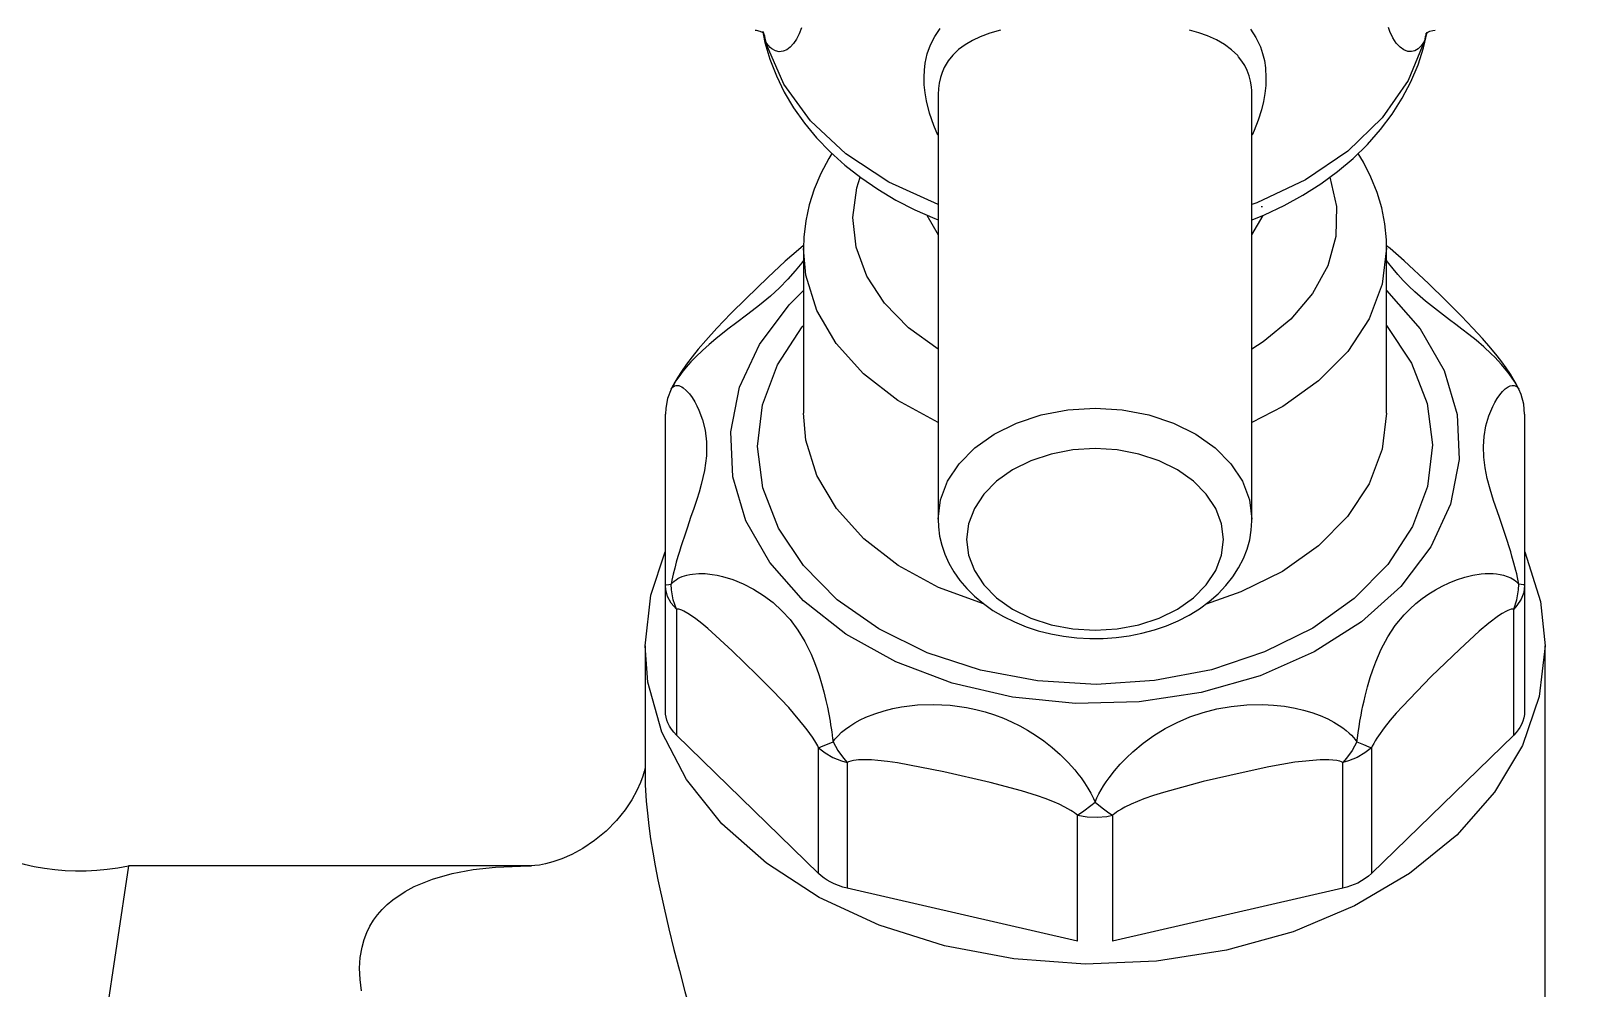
# Model space of a CAD drawing. Extents: x -36 to 357, y 137 to 237.
# Drawn here: x 55.30216 to 55.35084, y 147.94413 to 147.9743 of the extents above; entities that cross this region are included whole.
import ezdxf

# ---------------------------------------------------------------- set-up
doc = ezdxf.new("R2010")
doc.units = 0
doc.header["$LTSCALE"] = 0.01
doc.layers.add('01', color=1, linetype='CONTINUOUS')
doc.layers.add('A-HACHURAPARED', color=254, linetype='CONTINUOUS')

# ---------------------------------------------------------------- blocks, each defined once
blk = doc.blocks.new('A$C093F1C31')
at = {"layer": '01', "ltscale": 10}
for p, q in [((0.086357, 0.122165), (0.086374, 0.122126)), ((0.086357, 0.122144), (0.086376, 0.122047)), ((0.095577, 0.11886), (0.095577, 0.118823)), ((0.095577, 0.118823), (0.095577, 0.096544)), ((0.112077, 0.096544), (0.112077, 0.118823)), ((0.088497, 0.110768), (0.088497, 0.102112)), ((0.119157, 0.102112), (0.119157, 0.110768)), ((0.081246, 0.09307), (0.081246, 0.102068)), ((0.126408, 0.102068), (0.126408, 0.09307)), ((0.081246, 0.086456), (0.081246, 0.09307)), ((0.126408, 0.09307), (0.126408, 0.086456)), ((0.081819, 0.091823), (0.081819, 0.085209)), ((0.125835, 0.085209), (0.125835, 0.091823)), ((0.080172, 0.089894), (0.080172, 0.083218)), ((0.127482, 0.070649), (0.127482, 0.089894)), ((0.089298, 0.07793), (0.081819, 0.085209)), ((0.125835, 0.085209), (0.118356, 0.07793)), ((0.089298, 0.07793), (0.089298, 0.084544)), ((0.118356, 0.084544), (0.118356, 0.07793)), ((0.090798, 0.083773), (0.090798, 0.077159)), ((0.116856, 0.077159), (0.116856, 0.083773)), ((0.1029, 0.074379), (0.1029, 0.080993)), ((0.104754, 0.080993), (0.104754, 0.074379)), ((0.053027, 0.078341), (0.047889, 0.044226)), ((0.07415, 0.078341), (0.053027, 0.078341)), ((0.074057, 0.078341), (0.074148, 0.078341)), ((0.074148, 0.078341), (0.074189, 0.078341)), ((0.1029, 0.074379), (0.090798, 0.077159)), ((0.116856, 0.077159), (0.104754, 0.074379))]:
    blk.add_line(p, q, dxfattribs=at)
for points in [[(0.08839, 0.12236, 0), (0.088273, 0.122047, 0), (0.088136, 0.121773, 0), (0.087982, 0.121544, 0), (0.087807, 0.121353, 0), (0.087621, 0.121216, 0), (0.087427, 0.121133, 0), (0.087231, 0.12111, 0), (0.087034, 0.121148, 0), (0.086844, 0.121254, 0), (0.086753, 0.121334, 0), (0.086666, 0.121432, 0), (0.086583, 0.121549, 0), (0.086506, 0.121684, 0)], [(0.121148, 0.121684, 0), (0.121064, 0.121538, 0), (0.120974, 0.121414, 0), (0.120814, 0.121258, 0), (0.120642, 0.121157, 0), (0.120458, 0.121112, 0), (0.120269, 0.121123, 0), (0.120062, 0.1212, 0), (0.119859, 0.121343, 0), (0.119663, 0.121555, 0), (0.119483, 0.121835, 0), (0.119327, 0.122178, 0), (0.119259, 0.122375, 0)], [(0.095571, 0.116724, 0), (0.095351, 0.117241, 0), (0.095129, 0.117886, 0), (0.094969, 0.118522, 0), (0.094895, 0.118951, 0), (0.094853, 0.119372, 0), (0.09484, 0.11978, 0), (0.094857, 0.120147, 0), (0.094899, 0.120502, 0), (0.09501, 0.120998, 0), (0.095175, 0.121465, 0), (0.095402, 0.12191, 0), (0.095684, 0.122322, 0)], [(0.111996, 0.122289, 0), (0.112288, 0.121848, 0), (0.112518, 0.121368, 0), (0.112639, 0.121016, 0), (0.112729, 0.120647, 0), (0.112786, 0.120261, 0), (0.112814, 0.119736, 0), (0.112799, 0.119332, 0), (0.112754, 0.118917, 0), (0.112678, 0.118486, 0), (0.112572, 0.118048, 0), (0.112402, 0.117506, 0), (0.112189, 0.116961, 0), (0.112082, 0.116723, 0)], [(0.112077, 0.118823, 0), (0.112071, 0.119047, 0), (0.112052, 0.119264, 0), (0.112003, 0.119563, 0), (0.11193, 0.119848, 0), (0.111832, 0.120115, 0), (0.111705, 0.120377, 0), (0.111553, 0.12062, 0), (0.111378, 0.120847, 0), (0.111326, 0.120906, 0), (0.111008, 0.121212, 0), (0.11064, 0.121482, 0), (0.110214, 0.121726, 0), (0.109741, 0.121939, 0), (0.109286, 0.122103, 0), (0.108798, 0.122246, 0)], [(0.098854, 0.122246, 0), (0.098303, 0.122081, 0), (0.097795, 0.12189, 0), (0.097379, 0.121695, 0), (0.097001, 0.121474, 0), (0.096654, 0.121218, 0), (0.096352, 0.120932, 0), (0.096102, 0.120622, 0), (0.095897, 0.120279, 0), (0.095785, 0.120024, 0), (0.095696, 0.119752, 0), (0.095631, 0.119465, 0), (0.095592, 0.11917, 0), (0.095577, 0.11886, 0)], [(0.085957, 0.122236, 0), (0.086009, 0.122235, 0), (0.086214, 0.122194, 0), (0.086334, 0.12214, 0), (0.086403, 0.122093, 0), (0.086436, 0.122062, 0), (0.08644, 0.122058, 0)], [(0.086382, 0.122138, 0), (0.086364, 0.122172, 0)], [(0.086376, 0.122047, 0), (0.086477, 0.1216, 0), (0.086738, 0.120712, 0), (0.087078, 0.119841, 0), (0.087494, 0.118989, 0), (0.087986, 0.11816, 0), (0.088552, 0.117358, 0), (0.08919, 0.116587, 0), (0.089897, 0.11585, 0), (0.090672, 0.11515, 0), (0.091509, 0.114493, 0), (0.092405, 0.113881, 0), (0.093356, 0.113317, 0), (0.094355, 0.112804, 0), (0.095399, 0.112345, 0), (0.095575, 0.112274, 0)], [(0.086506, 0.121684, 0), (0.086464, 0.12192, 0), (0.086382, 0.122138, 0)], [(0.08639, 0.122143, 0), (0.086506, 0.121684, 0)], [(0.112081, 0.112275, 0), (0.112735, 0.112547, 0), (0.113766, 0.113035, 0), (0.114753, 0.113577, 0), (0.115689, 0.114171, 0), (0.116569, 0.114815, 0), (0.11739, 0.115506, 0), (0.118145, 0.116241, 0), (0.118831, 0.117016, 0), (0.119443, 0.117825, 0), (0.119979, 0.118665, 0), (0.120435, 0.11953, 0), (0.12081, 0.120416, 0), (0.121102, 0.121316, 0), (0.121294, 0.122131, 0)], [(0.121265, 0.122122, 0), (0.121184, 0.121899, 0), (0.121148, 0.121684, 0)], [(0.121258, 0.122117, 0), (0.121148, 0.121684, 0)], [(0.1212, 0.122039, 0), (0.12121, 0.12205, 0), (0.121248, 0.122085, 0), (0.121321, 0.122134, 0), (0.121434, 0.122187, 0), (0.121581, 0.122226, 0), (0.121705, 0.122236, 0)], [(0.095577, 0.113076, 0), (0.092991, 0.114256, 0), (0.090734, 0.115737, 0), (0.088875, 0.117472, 0), (0.087471, 0.119408, 0), (0.086563, 0.121488, 0), (0.086506, 0.121684, 0)], [(0.121148, 0.121684, 0), (0.120287, 0.119594, 0), (0.118927, 0.117642, 0), (0.117108, 0.115886, 0), (0.114885, 0.11438, 0), (0.112326, 0.11317, 0), (0.112077, 0.113076, 0)], [(0.089994, 0.11576, 0), (0.089837, 0.115505, 0), (0.08941, 0.114708, 0), (0.089063, 0.113891, 0), (0.088799, 0.11306, 0), (0.088617, 0.112218, 0), (0.088518, 0.111372, 0), (0.088497, 0.110776, 0)], [(0.119157, 0.110782, 0), (0.119145, 0.111225, 0), (0.119061, 0.112066, 0), (0.118896, 0.112898, 0), (0.118653, 0.113717, 0), (0.118332, 0.11452, 0), (0.117934, 0.115304, 0), (0.117658, 0.115763, 0)], [(0.095577, 0.105488, 0), (0.09402, 0.106606, 0), (0.092761, 0.107897, 0), (0.091838, 0.109323, 0), (0.09128, 0.110841, 0), (0.091103, 0.112404, 0), (0.091312, 0.113966, 0), (0.091479, 0.114512, 0)], [(0.116172, 0.11452, 0), (0.11652, 0.112971, 0), (0.116482, 0.111403, 0), (0.11606, 0.109863, 0), (0.115267, 0.108399, 0), (0.114125, 0.107054, 0), (0.112671, 0.10587, 0), (0.112077, 0.105488, 0)], [(0.094989, 0.11252, 0), (0.095577, 0.111488, 0)], [(0.112077, 0.111488, 0), (0.112661, 0.112512, 0)], [(0.088503, 0.110919, 0), (0.088243, 0.110705, 0), (0.087543, 0.110097, 0), (0.08662, 0.109238, 0), (0.085486, 0.108139, 0), (0.084691, 0.107347, 0), (0.083955, 0.106579, 0), (0.083369, 0.105935, 0), (0.082974, 0.105478, 0), (0.082648, 0.105077, 0), (0.082354, 0.104688, 0), (0.082087, 0.104305, 0), (0.081896, 0.104008, 0), (0.081738, 0.103743, 0), (0.081588, 0.103465, 0), (0.081547, 0.103383, 0)], [(0.095577, 0.101631, 0), (0.093459, 0.102783, 0), (0.091655, 0.104177, 0), (0.090222, 0.105772, 0), (0.089202, 0.107519, 0), (0.088626, 0.109364, 0), (0.088497, 0.110775, 0)], [(0.119157, 0.11078, 0), (0.118927, 0.108898, 0), (0.118239, 0.107072, 0), (0.117112, 0.105359, 0), (0.115582, 0.10381, 0), (0.113695, 0.102472, 0), (0.112077, 0.101631, 0)], [(0.126107, 0.103382, 0), (0.126096, 0.103405, 0), (0.125958, 0.103667, 0), (0.125814, 0.103916, 0), (0.125661, 0.104161, 0), (0.125438, 0.104492, 0), (0.125209, 0.104808, 0), (0.124961, 0.10513, 0), (0.124628, 0.105537, 0), (0.124187, 0.106045, 0), (0.123691, 0.106586, 0), (0.123084, 0.107221, 0), (0.122264, 0.108044, 0), (0.121355, 0.10893, 0), (0.120083, 0.11012, 0), (0.119335, 0.110769, 0), (0.119156, 0.110916, 0)], [(0.0885, 0.110135, 0), (0.088411, 0.110016, 0), (0.08807, 0.109589, 0), (0.087685, 0.109153, 0), (0.087249, 0.108711, 0), (0.086767, 0.108272, 0), (0.086196, 0.1078, 0), (0.085584, 0.107325, 0), (0.084932, 0.106833, 0), (0.084597, 0.106578, 0), (0.08426, 0.106317, 0), (0.0839, 0.106028, 0), (0.083542, 0.105727, 0), (0.083187, 0.105411, 0), (0.082841, 0.105079, 0), (0.082585, 0.104814, 0), (0.08234, 0.104539, 0), (0.082106, 0.104252, 0), (0.081996, 0.104105, 0), (0.081891, 0.103956, 0), (0.081796, 0.103812, 0), (0.081707, 0.103668, 0), (0.081623, 0.103521, 0), (0.081546, 0.103374, 0)], [(0.126108, 0.103374, 0), (0.126021, 0.10354, 0), (0.12588, 0.103778, 0), (0.125721, 0.104016, 0), (0.125546, 0.104254, 0), (0.125356, 0.104489, 0), (0.12519, 0.104681, 0), (0.125017, 0.104869, 0), (0.124837, 0.105055, 0), (0.124652, 0.105237, 0), (0.12426, 0.105598, 0), (0.123854, 0.105946, 0), (0.123485, 0.106245, 0), (0.123113, 0.106535, 0), (0.122786, 0.106784, 0), (0.122462, 0.107029, 0), (0.121825, 0.107512, 0), (0.121207, 0.108002, 0), (0.120631, 0.1085, 0), (0.120317, 0.108796, 0), (0.120023, 0.109095, 0), (0.119748, 0.109397, 0), (0.119492, 0.109699, 0), (0.119273, 0.109977, 0), (0.119155, 0.110132, 0)], [(0.119157, 0.108559, 0), (0.120925, 0.106553, 0), (0.122173, 0.10436, 0), (0.122864, 0.102048, 0), (0.122977, 0.099685, 0), (0.122508, 0.097345, 0), (0.121471, 0.095098, 0), (0.119898, 0.093012, 0), (0.117836, 0.091151, 0), (0.11535, 0.089571, 0), (0.112512, 0.088321, 0), (0.109411, 0.087439, 0), (0.106141, 0.08695, 0), (0.1028, 0.08687, 0), (0.09949, 0.087202, 0), (0.096312, 0.087935, 0), (0.093362, 0.089048, 0), (0.090731, 0.090505, 0), (0.088497, 0.092264, 0), (0.086729, 0.09427, 0), (0.08548, 0.096463, 0), (0.084789, 0.098775, 0), (0.084677, 0.101138, 0), (0.085146, 0.103478, 0), (0.086183, 0.105725, 0), (0.087756, 0.107811, 0), (0.088497, 0.108559, 0)], [(0.119157, 0.106716, 0), (0.120472, 0.104738, 0), (0.121282, 0.102628, 0), (0.121561, 0.100451, 0), (0.121301, 0.098273, 0), (0.120511, 0.09616, 0), (0.119213, 0.094176, 0), (0.117448, 0.092382, 0), (0.115269, 0.090831, 0), (0.112743, 0.089571, 0), (0.109945, 0.088641, 0), (0.106962, 0.088069, 0), (0.103883, 0.087871, 0), (0.100803, 0.088055, 0), (0.097815, 0.088614, 0), (0.095009, 0.089532, 0), (0.092471, 0.09078, 0), (0.090278, 0.09232, 0), (0.088497, 0.094107, 0), (0.087182, 0.096085, 0), (0.086372, 0.098195, 0), (0.086093, 0.100372, 0), (0.086352, 0.10255, 0), (0.087143, 0.104663, 0), (0.08844, 0.106647, 0), (0.088497, 0.106716, 0)], [(0.081546, 0.103374, 0), (0.08136, 0.102886, 0), (0.081261, 0.102373, 0), (0.081246, 0.102068, 0)], [(0.081546, 0.103374, 0), (0.081585, 0.103435, 0), (0.081648, 0.103504, 0), (0.081718, 0.10355, 0), (0.081796, 0.103575, 0), (0.081879, 0.103578, 0), (0.081951, 0.103566, 0), (0.082026, 0.10354, 0), (0.082103, 0.103502, 0), (0.082181, 0.103451, 0), (0.082344, 0.103313, 0), (0.082508, 0.103133, 0), (0.08265, 0.10294, 0), (0.082788, 0.102721, 0), (0.082902, 0.102508, 0), (0.083009, 0.102279, 0), (0.083193, 0.101776, 0), (0.083329, 0.101217, 0), (0.083402, 0.100618, 0), (0.083412, 0.100255, 0), (0.083397, 0.099883, 0), (0.083358, 0.0995, 0), (0.083295, 0.099109, 0), (0.083218, 0.09874, 0), (0.083123, 0.098363, 0), (0.083012, 0.097975, 0), (0.082888, 0.097577, 0), (0.082735, 0.097112, 0), (0.082571, 0.09663, 0), (0.082398, 0.096125, 0), (0.08231, 0.095865, 0), (0.082222, 0.095601, 0), (0.082141, 0.095355, 0), (0.082061, 0.095104, 0), (0.081982, 0.09485, 0), (0.081906, 0.094592, 0), (0.081818, 0.094282, 0), (0.081735, 0.09397, 0), (0.081657, 0.093653, 0), (0.08162, 0.093494, 0), (0.081586, 0.093337, 0), (0.081546, 0.093136, 0)], [(0.126108, 0.093136, 0), (0.126073, 0.093312, 0), (0.126034, 0.09349, 0), (0.125993, 0.093671, 0), (0.125949, 0.093853, 0), (0.125901, 0.094042, 0), (0.12585, 0.09423, 0), (0.125743, 0.09461, 0), (0.125678, 0.094827, 0), (0.125612, 0.095044, 0), (0.125474, 0.095474, 0), (0.125331, 0.095904, 0), (0.125187, 0.096326, 0), (0.125081, 0.096636, 0), (0.124977, 0.096939, 0), (0.124779, 0.097534, 0), (0.124599, 0.098118, 0), (0.124449, 0.098686, 0), (0.124333, 0.099254, 0), (0.124262, 0.09981, 0), (0.124242, 0.10036, 0), (0.124277, 0.100895, 0), (0.124374, 0.101453, 0), (0.124527, 0.101978, 0), (0.12473, 0.102464, 0), (0.124846, 0.102685, 0), (0.124969, 0.102888, 0), (0.125107, 0.103083, 0), (0.125249, 0.103251, 0), (0.125395, 0.103391, 0), (0.125541, 0.103496, 0), (0.12565, 0.103549, 0), (0.125756, 0.103576, 0), (0.125859, 0.103575, 0), (0.125907, 0.103562, 0), (0.125954, 0.10354, 0), (0.125996, 0.103512, 0), (0.126036, 0.103475, 0), (0.126073, 0.103429, 0), (0.126108, 0.103374, 0)], [(0.126408, 0.102068, 0), (0.126362, 0.102588, 0), (0.126227, 0.103092, 0), (0.126108, 0.103374, 0)], [(0.095577, 0.096544, 0), (0.095702, 0.097557, 0), (0.096074, 0.098539, 0), (0.096682, 0.099461, 0), (0.097507, 0.100294, 0), (0.098524, 0.101013, 0), (0.099702, 0.101596, 0), (0.101005, 0.102026, 0), (0.102394, 0.102289, 0), (0.103827, 0.102378, 0), (0.105259, 0.102289, 0), (0.106649, 0.102026, 0), (0.107952, 0.101596, 0), (0.10913, 0.101013, 0), (0.110147, 0.100294, 0), (0.110972, 0.099461, 0), (0.111579, 0.098539, 0), (0.111952, 0.097557, 0), (0.112077, 0.096545, 0)], [(0.097964, 0.092096, 0), (0.095594, 0.092968, 0), (0.093473, 0.094117, 0), (0.091667, 0.09551, 0), (0.090231, 0.097103, 0), (0.089208, 0.098849, 0), (0.088629, 0.100694, 0), (0.088497, 0.102112, 0)], [(0.119157, 0.102112, 0), (0.118924, 0.100229, 0), (0.118232, 0.098404, 0), (0.117103, 0.096692, 0), (0.11557, 0.095144, 0), (0.113681, 0.093808, 0), (0.111492, 0.092724, 0), (0.109675, 0.092091, 0)], [(0.095577, 0.096544, 0), (0.095593, 0.096147, 0), (0.095658, 0.09566, 0), (0.095771, 0.095178, 0), (0.095933, 0.094702, 0), (0.096145, 0.094235, 0), (0.096407, 0.093778, 0), (0.09672, 0.093334, 0), (0.097083, 0.092906, 0), (0.097497, 0.092497, 0), (0.097958, 0.092113, 0), (0.098464, 0.091758, 0), (0.099011, 0.091434, 0), (0.099594, 0.091147, 0), (0.100207, 0.090897, 0), (0.100845, 0.090688, 0), (0.101504, 0.090521, 0), (0.102178, 0.090396, 0), (0.102863, 0.090313, 0), (0.103554, 0.090275, 0), (0.104247, 0.090279, 0), (0.104936, 0.090327, 0), (0.105619, 0.090418, 0), (0.106291, 0.090553, 0), (0.106947, 0.09073, 0), (0.107584, 0.090949, 0), (0.108195, 0.091209, 0), (0.108777, 0.091509, 0), (0.109325, 0.091847, 0), (0.109833, 0.092221, 0), (0.110296, 0.092627, 0), (0.11071, 0.093061, 0), (0.111071, 0.093519, 0), (0.111377, 0.093994, 0), (0.111627, 0.094481, 0), (0.11182, 0.094975, 0), (0.111958, 0.095472, 0), (0.112043, 0.09597, 0), (0.112076, 0.096465, 0), (0.112077, 0.096546, 0)], [(0.080172, 0.089894, 0), (0.080471, 0.092548, 0), (0.081225, 0.094829, 0)], [(0.126429, 0.094829, 0), (0.12725, 0.092231, 0), (0.127482, 0.089894, 0)], [(0.081546, 0.093136, 0), (0.081624, 0.093218, 0), (0.08171, 0.093293, 0), (0.081803, 0.093362, 0), (0.081903, 0.093424, 0), (0.082011, 0.09348, 0), (0.082125, 0.09353, 0), (0.08237, 0.093609, 0), (0.08252, 0.093643, 0), (0.082674, 0.093668, 0), (0.082998, 0.093693, 0), (0.083342, 0.093687, 0), (0.083696, 0.093649, 0), (0.083966, 0.093603, 0), (0.084238, 0.093541, 0), (0.084786, 0.093374, 0), (0.085337, 0.093149, 0), (0.085876, 0.092874, 0), (0.086405, 0.092543, 0), (0.086904, 0.092166, 0), (0.087372, 0.09174, 0), (0.087798, 0.091273, 0), (0.088212, 0.09072, 0), (0.088576, 0.090118, 0), (0.0889, 0.089458, 0), (0.089048, 0.089106, 0), (0.089185, 0.088743, 0), (0.089322, 0.088339, 0), (0.089449, 0.08792, 0), (0.089569, 0.087482, 0), (0.08968, 0.087029, 0), (0.089758, 0.086673, 0), (0.089831, 0.08631, 0), (0.089899, 0.085938, 0), (0.089931, 0.08575, 0), (0.089961, 0.085563, 0), (0.089987, 0.085384, 0), (0.090012, 0.085206, 0), (0.090035, 0.085029, 0), (0.090057, 0.084853, 0)], [(0.117597, 0.084853, 0), (0.117621, 0.085051, 0), (0.11766, 0.085342, 0), (0.117705, 0.085638, 0), (0.117755, 0.085941, 0), (0.11781, 0.086245, 0), (0.117859, 0.086497, 0), (0.117911, 0.086747, 0), (0.117967, 0.086997, 0), (0.118025, 0.087244, 0), (0.118154, 0.08774, 0), (0.118295, 0.088224, 0), (0.118433, 0.088641, 0), (0.118582, 0.089046, 0), (0.118724, 0.089391, 0), (0.118876, 0.089724, 0), (0.119215, 0.090361, 0), (0.119613, 0.090963, 0), (0.120072, 0.091521, 0), (0.120369, 0.091826, 0), (0.120686, 0.092113, 0), (0.121025, 0.092383, 0), (0.121382, 0.092633, 0), (0.121727, 0.092845, 0), (0.122084, 0.093038, 0), (0.122452, 0.09321, 0), (0.122828, 0.093359, 0), (0.123259, 0.093499, 0), (0.123692, 0.093604, 0), (0.124128, 0.093671, 0), (0.124344, 0.093688, 0), (0.124556, 0.093695, 0), (0.124748, 0.093689, 0), (0.124935, 0.093673, 0), (0.125118, 0.093646, 0), (0.125295, 0.093606, 0), (0.125496, 0.093543, 0), (0.125685, 0.09346, 0), (0.12586, 0.093355, 0), (0.125942, 0.093295, 0), (0.126018, 0.093229, 0), (0.126108, 0.093136, 0)], [(0.081246, 0.09307, 0), (0.081291, 0.093096, 0), (0.081427, 0.093122, 0), (0.081546, 0.093136, 0)], [(0.081819, 0.091823, 0), (0.081549, 0.09214, 0), (0.081362, 0.092485, 0), (0.081262, 0.092848, 0), (0.081246, 0.09307, 0)], [(0.081819, 0.091823, 0), (0.08165, 0.092315, 0), (0.081561, 0.09283, 0), (0.081546, 0.093136, 0)], [(0.125835, 0.091823, 0), (0.126003, 0.092315, 0), (0.126093, 0.09283, 0), (0.126108, 0.093136, 0)], [(0.126408, 0.09307, 0), (0.126362, 0.092702, 0), (0.126227, 0.092344, 0), (0.126006, 0.092009, 0), (0.125835, 0.091823, 0)], [(0.126408, 0.09307, 0), (0.126362, 0.093096, 0), (0.126227, 0.093122, 0), (0.126108, 0.093136, 0)], [(0.089298, 0.084544, 0), (0.089251, 0.084636, 0), (0.089202, 0.084727, 0), (0.08915, 0.084817, 0), (0.089097, 0.084906, 0), (0.088969, 0.085104, 0), (0.088837, 0.085295, 0), (0.088701, 0.085482, 0), (0.088562, 0.085663, 0), (0.087737, 0.086646, 0), (0.086896, 0.087536, 0), (0.086054, 0.088377, 0), (0.084759, 0.089635, 0), (0.083468, 0.090803, 0), (0.083151, 0.091066, 0), (0.082836, 0.091311, 0), (0.082624, 0.091463, 0), (0.082416, 0.091599, 0), (0.082212, 0.091712, 0), (0.082109, 0.09176, 0), (0.082008, 0.091797, 0), (0.081942, 0.091814, 0), (0.081878, 0.091824, 0), (0.081819, 0.091823, 0)], [(0.125835, 0.091823, 0), (0.125791, 0.091825, 0), (0.125707, 0.091814, 0), (0.125618, 0.091788, 0), (0.125525, 0.091752, 0), (0.12543, 0.091707, 0), (0.125238, 0.091598, 0), (0.125041, 0.09147, 0), (0.124535, 0.091092, 0), (0.124023, 0.090662, 0), (0.122997, 0.089727, 0), (0.12149, 0.088276, 0), (0.119987, 0.086713, 0), (0.119666, 0.086357, 0), (0.119347, 0.085984, 0), (0.119033, 0.08559, 0), (0.118729, 0.08517, 0), (0.118642, 0.08504, 0), (0.118557, 0.084906, 0), (0.118475, 0.084769, 0), (0.118398, 0.084628, 0), (0.118356, 0.084544, 0)], [(0.127482, 0.089894, 0), (0.127182, 0.087241, 0), (0.126291, 0.084655, 0), (0.124831, 0.082201, 0), (0.12284, 0.079942, 0), (0.120366, 0.077936, 0), (0.117474, 0.076232, 0), (0.114236, 0.074874, 0), (0.110735, 0.073897, 0), (0.107059, 0.073324, 0), (0.103301, 0.073172, 0), (0.099556, 0.073442, 0), (0.095919, 0.07413, 0), (0.092483, 0.075216, 0), (0.089333, 0.076675, 0), (0.086551, 0.078468, 0), (0.084207, 0.08055, 0), (0.082359, 0.082869, 0), (0.081055, 0.085366, 0), (0.080328, 0.087978, 0), (0.080172, 0.089894, 0)], [(0.090057, 0.084853, 0), (0.090158, 0.084986, 0), (0.090324, 0.085173, 0), (0.090509, 0.08535, 0), (0.090717, 0.085521, 0), (0.09094, 0.085682, 0), (0.091205, 0.085848, 0), (0.091485, 0.086001, 0), (0.091777, 0.08614, 0), (0.09225, 0.086329, 0), (0.092742, 0.086485, 0), (0.093196, 0.086599, 0), (0.09366, 0.086689, 0), (0.094496, 0.086788, 0), (0.09534, 0.086815, 0), (0.096206, 0.086769, 0), (0.097063, 0.08665, 0), (0.097561, 0.086547, 0), (0.09805, 0.086419, 0), (0.098536, 0.086266, 0), (0.099011, 0.086088, 0), (0.099444, 0.0859, 0), (0.099868, 0.085692, 0), (0.100285, 0.085461, 0), (0.100691, 0.085209, 0), (0.101142, 0.084895, 0), (0.101577, 0.084554, 0), (0.102003, 0.084177, 0), (0.102409, 0.083773, 0), (0.102589, 0.083577, 0), (0.102763, 0.083376, 0), (0.102932, 0.083167, 0), (0.103094, 0.082954, 0), (0.103277, 0.082692, 0), (0.103447, 0.082425, 0), (0.103606, 0.082148, 0), (0.103747, 0.08187, 0), (0.103827, 0.081689, 0)], [(0.103827, 0.081689, 0), (0.103922, 0.081901, 0), (0.104029, 0.082113, 0), (0.104146, 0.082324, 0), (0.104279, 0.082542, 0), (0.10442, 0.082757, 0), (0.104571, 0.082968, 0), (0.104851, 0.083328, 0), (0.105151, 0.083673, 0), (0.105476, 0.08401, 0), (0.105817, 0.08433, 0), (0.106356, 0.084777, 0), (0.10692, 0.085181, 0), (0.107523, 0.085549, 0), (0.108148, 0.085872, 0), (0.108818, 0.086157, 0), (0.10951, 0.086392, 0), (0.110238, 0.08658, 0), (0.110981, 0.086714, 0), (0.11181, 0.086797, 0), (0.112644, 0.086813, 0), (0.113215, 0.086784, 0), (0.113784, 0.086721, 0), (0.114344, 0.086623, 0), (0.11479, 0.086519, 0), (0.115226, 0.08639, 0), (0.115656, 0.086233, 0), (0.11607, 0.086051, 0), (0.116375, 0.085891, 0), (0.116664, 0.085715, 0), (0.116851, 0.085586, 0), (0.117028, 0.085449, 0), (0.117193, 0.085306, 0), (0.117305, 0.085198, 0), (0.117409, 0.085087, 0), (0.117507, 0.084972, 0), (0.117597, 0.084853, 0)], [(0.081819, 0.085209, 0), (0.081681, 0.085356, 0), (0.08156, 0.08551, 0), (0.081456, 0.085676, 0), (0.081372, 0.085848, 0), (0.081317, 0.085995, 0), (0.081278, 0.086145, 0), (0.081254, 0.0863, 0), (0.081246, 0.086456, 0)], [(0.126408, 0.086456, 0), (0.126398, 0.08628, 0), (0.126367, 0.086105, 0), (0.126313, 0.085928, 0), (0.126239, 0.085754, 0), (0.12616, 0.085612, 0), (0.126067, 0.085474, 0), (0.125958, 0.085339, 0), (0.125835, 0.085209, 0)], [(0.089298, 0.084544, 0), (0.08954, 0.084636, 0), (0.089849, 0.084764, 0), (0.090057, 0.084853, 0)], [(0.089298, 0.084544, 0), (0.089641, 0.084265, 0), (0.090048, 0.084032, 0), (0.090505, 0.083853, 0), (0.090798, 0.083773, 0)], [(0.090057, 0.084853, 0), (0.090311, 0.0844, 0), (0.090608, 0.083989, 0), (0.090798, 0.083773, 0)], [(0.117597, 0.084853, 0), (0.117343, 0.0844, 0), (0.117046, 0.083989, 0), (0.116856, 0.083773, 0)], [(0.118356, 0.084544, 0), (0.118013, 0.084265, 0), (0.117606, 0.084032, 0), (0.117149, 0.083853, 0), (0.116856, 0.083773, 0)], [(0.117597, 0.084853, 0), (0.11794, 0.084707, 0), (0.118222, 0.084594, 0), (0.118356, 0.084544, 0)], [(0.1029, 0.080993, 0), (0.102829, 0.081053, 0), (0.10274, 0.081121, 0), (0.102648, 0.081186, 0), (0.102552, 0.081247, 0), (0.1024, 0.081337, 0), (0.102245, 0.08142, 0), (0.101934, 0.081571, 0), (0.101615, 0.081708, 0), (0.101209, 0.081865, 0), (0.100798, 0.082009, 0), (0.099968, 0.082269, 0), (0.098307, 0.082714, 0), (0.095874, 0.083281, 0), (0.093437, 0.083749, 0), (0.092923, 0.083821, 0), (0.092413, 0.083875, 0), (0.09207, 0.083899, 0), (0.091732, 0.083908, 0), (0.091402, 0.083897, 0), (0.091263, 0.083884, 0), (0.091126, 0.083865, 0), (0.090993, 0.083837, 0), (0.090866, 0.0838, 0), (0.090798, 0.083773, 0)], [(0.116856, 0.083773, 0), (0.11678, 0.083803, 0), (0.116701, 0.083827, 0), (0.116616, 0.083848, 0), (0.11653, 0.083864, 0), (0.116323, 0.083891, 0), (0.11611, 0.083904, 0), (0.115889, 0.083908, 0), (0.115665, 0.083902, 0), (0.11433, 0.083775, 0), (0.11297, 0.083535, 0), (0.111606, 0.083243, 0), (0.109511, 0.08276, 0), (0.107422, 0.08219, 0), (0.106909, 0.082027, 0), (0.106399, 0.081848, 0), (0.106057, 0.081716, 0), (0.10572, 0.081571, 0), (0.10539, 0.081411, 0), (0.105223, 0.081319, 0), (0.10506, 0.081221, 0), (0.104953, 0.08115, 0), (0.10485, 0.081074, 0), (0.104754, 0.080993, 0)], [(0.080174, 0.083476, 0), (0.080165, 0.083435, 0), (0.080129, 0.083287, 0), (0.080059, 0.08305, 0), (0.079934, 0.082709, 0), (0.079747, 0.082295, 0), (0.079482, 0.081812, 0), (0.079125, 0.081277, 0), (0.078669, 0.080714, 0), (0.078124, 0.080161, 0), (0.077519, 0.07966, 0), (0.076905, 0.079246, 0), (0.076321, 0.078927, 0), (0.075792, 0.078697, 0), (0.075331, 0.078538, 0), (0.074941, 0.078437, 0), (0.074627, 0.078378, 0), (0.074389, 0.07835, 0), (0.074226, 0.078341, 0), (0.074181, 0.07834, 0)], [(0.080172, 0.083219, 0), (0.080173, 0.083006, 0), (0.080184, 0.082584, 0), (0.080235, 0.08174, 0), (0.080295, 0.081096, 0), (0.080373, 0.080436, 0), (0.080469, 0.079754, 0), (0.08058, 0.079061, 0), (0.080709, 0.078335, 0), (0.080851, 0.077602, 0), (0.081171, 0.076108, 0), (0.081426, 0.075023, 0), (0.081695, 0.073934, 0), (0.08198, 0.072836, 0), (0.082273, 0.071739, 0), (0.082894, 0.069506, 0), (0.083527, 0.067283, 0), (0.083989, 0.065662, 0), (0.084443, 0.064055, 0), (0.085305, 0.060869, 0), (0.085334, 0.060757, 0)], [(0.1029, 0.080993, 0), (0.103246, 0.08122, 0), (0.10361, 0.081502, 0), (0.103827, 0.081689, 0)], [(0.103827, 0.081689, 0), (0.104196, 0.081379, 0), (0.104554, 0.081119, 0), (0.104754, 0.080993, 0)], [(0.1029, 0.080993, 0), (0.103409, 0.08091, 0), (0.103932, 0.08089, 0), (0.104451, 0.080935, 0), (0.104754, 0.080993, 0)], [(0.065276, 0.071767, 0), (0.065197, 0.072368, 0), (0.065172, 0.072952, 0), (0.065204, 0.073522, 0), (0.065296, 0.074067, 0), (0.065404, 0.074459, 0), (0.065547, 0.074832, 0), (0.065709, 0.075163, 0), (0.065897, 0.075475, 0), (0.066113, 0.07577, 0), (0.066352, 0.076045, 0), (0.066622, 0.076309, 0), (0.066913, 0.076554, 0), (0.067558, 0.076988, 0), (0.068038, 0.077242, 0), (0.068994, 0.077631, 0), (0.070031, 0.077925, 0), (0.071144, 0.078136, 0), (0.07231, 0.07827, 0), (0.074057, 0.078341, 0)], [(0.090798, 0.077159, 0), (0.090564, 0.077221, 0), (0.090339, 0.077296, 0), (0.090116, 0.077386, 0), (0.089906, 0.07749, 0), (0.089739, 0.077587, 0), (0.089583, 0.077692, 0), (0.089434, 0.077807, 0), (0.089298, 0.07793, 0)], [(0.118356, 0.07793, 0), (0.118201, 0.077792, 0), (0.11803, 0.077663, 0), (0.11784, 0.077542, 0), (0.117635, 0.077432, 0), (0.117453, 0.07735, 0), (0.117264, 0.077277, 0), (0.117063, 0.077213, 0), (0.116856, 0.077159, 0)]]:
    blk.add_polyline3d(points, dxfattribs=at)
blk.add_polyline3d([(0.110577, 0.095483, 0), (0.110474, 0.096312, 0), (0.11017, 0.097116, 0), (0.109673, 0.09787, 0), (0.108998, 0.098551, 0), (0.108166, 0.09914, 0), (0.107202, 0.099617, 0), (0.106136, 0.099969, 0), (0.104999, 0.100184, 0), (0.103827, 0.100256, 0), (0.102655, 0.100184, 0), (0.101518, 0.099969, 0), (0.100452, 0.099617, 0), (0.099488, 0.09914, 0), (0.098656, 0.098551, 0), (0.097981, 0.09787, 0), (0.097484, 0.097116, 0), (0.097179, 0.096312, 0), (0.097077, 0.095483, 0), (0.097179, 0.094655, 0), (0.097484, 0.093851, 0), (0.097981, 0.093097, 0), (0.098656, 0.092415, 0), (0.099488, 0.091827, 0), (0.100452, 0.09135, 0), (0.101518, 0.090998, 0), (0.102655, 0.090783, 0), (0.103827, 0.09071, 0), (0.104999, 0.090783, 0), (0.106136, 0.090998, 0), (0.107202, 0.09135, 0), (0.108166, 0.091827, 0), (0.108998, 0.092415, 0), (0.109673, 0.093097, 0), (0.11017, 0.093851, 0), (0.110474, 0.094655, 0)], close=True, dxfattribs=at)
blk.add_arc((0.050458, 0.09042), 0.012349, 200.57148, 282.00688, dxfattribs=at)

msp = doc.modelspace()

# ---------------------------------------------------------------- hatches: boundary and pattern name
at = {"layer": 'A-HACHURAPARED'}
h = msp.add_hatch(dxfattribs=at)
h.set_pattern_fill('AR-SAND', color=252, scale=0.001, angle=180)
h.set_pattern_definition([(217.5, (70.97333, -23.103107), (0.001600031, -0.048941324), [0, -0.038608, 0, -0.04318, 0, -0.041275]), (187.5, (70.97333, -23.103107), (-0.044952328, -0.07168251), [0, -0.020828, 0, -0.034798, 0, -0.013335]), (147.5, (71.004572, -23.103107), (-0.079099237, -0.000143718), [0, -0.0127, 0, -0.04572, 0, -0.05969]), (137.5, (71.00457, -23.103107), (-0.076355645, -0.022292932), [0, -0.00635, 0, -0.029972, 0, -0.03429])])
h.paths.add_polyline_path([(56.264744, 147.985934, -0.414214), (56.269744, 147.990934), (55.276692, 147.990934), (55.276692, 147.990262), (55.278676, 147.989279), (55.280629, 147.987307), (55.28151, 147.984981), (55.281417, 147.984223), (55.281681, 147.984223), (55.280629, 147.981446), (55.278676, 147.979473), (55.275886, 147.978092), (55.272596, 147.977469), (55.269204, 147.977679), (55.266117, 147.978696), (55.263709, 147.980399), (55.26227, 147.982582), (55.261796, 147.986414), (55.261281, 147.985353), (55.261204, 147.984556), (55.261454, 147.98587), (55.262606, 147.987817), (55.264436, 147.989465), (55.266792, 147.990678), (55.266792, 147.990934), (54.934744, 147.990934), (54.934744, 147.900934), (56.264744, 147.900934)])
h.paths.add_polyline_path([(55.294393, 147.906985), (55.294245, 147.906986), (55.293741, 147.906988), (55.292888, 147.906989), (55.291699, 147.906991), (55.290193, 147.906992), (55.288394, 147.906994), (55.286331, 147.906995), (55.284036, 147.906996), (55.281546, 147.906997), (55.2789, 147.906997), (55.276141, 147.906998), (55.273312, 147.906998), (55.270458, 147.906998), (55.267624, 147.906998), (55.264855, 147.906997), (55.262196, 147.906997), (55.259689, 147.906996), (55.257373, 147.906995), (55.255285, 147.906994), (55.253458, 147.906993), (55.251922, 147.906991), (55.2507, 147.90699), (55.249812, 147.906988), (55.249273, 147.906986), (55.24909, 147.906985, 0.267266), (55.246408, 147.902323), (55.248011, 147.902327), (55.249234, 147.902328), (55.250777, 147.90233), (55.252618, 147.902331), (55.25473, 147.902332), (55.257084, 147.902334), (55.259645, 147.902334), (55.262379, 147.902335), (55.265245, 147.902336), (55.268204, 147.902336), (55.271213, 147.902336), (55.274229, 147.902336), (55.27721, 147.902336), (55.280113, 147.902335), (55.282898, 147.902335), (55.285524, 147.902334), (55.287955, 147.902333), (55.290155, 147.902332), (55.292094, 147.90233), (55.293744, 147.902329), (55.295081, 147.902327), (55.297076, 147.902324, 0.26725)], flags=16)
h.paths.add_polyline_path([(55.257549, 147.911875), (55.257364, 147.911768), (55.257549, 147.911769)], flags=16)
h.paths.add_polyline_path([(55.294834, 147.927518), (55.29489, 147.927519), (55.294909, 147.927521), (55.29493, 147.927537), (55.294933, 147.92756), (55.294492, 147.927518)], flags=16)
h.paths.add_polyline_path([(55.261178, 147.974294), (55.261089, 147.974318), (55.261017, 147.974323), (55.242042, 147.974323), (55.242042, 147.984223), (55.261035, 147.984223, 0.489738), (55.261466, 147.984836), (55.261146, 147.984537), (55.261146, 147.983739), (55.261147, 147.984223), (55.260356, 147.984223), (55.260266, 147.983155), (55.260432, 147.984223), (55.242942, 147.984223), (55.242942, 147.974323), (55.261697, 147.974323), (55.261815, 147.975339), (55.261624, 147.974323), (55.261213, 147.974323), (55.261291, 147.974133), (55.261264, 147.97425), (55.261245, 147.974263)], flags=16)
h.paths.add_polyline_path([(55.262544, 147.96706), (55.262585, 147.967114), (55.262544, 147.96745)], flags=0)
h.paths.add_polyline_path([(55.262841, 147.969437), (55.263278, 147.970164), (55.263039, 147.969694), (55.262846, 147.969213), (55.2627, 147.968721), (55.262601, 147.968222), (55.262551, 147.967717), (55.262547, 147.967577), (55.261988, 147.967054), (55.26245, 147.967455)], flags=16)
h.paths.add_polyline_path([(55.324749, 147.966757), (55.325197, 147.966426), (55.324749, 147.966859)], flags=0)
h.paths.add_polyline_path([(55.309664, 147.967649), (55.309813, 147.967829), (55.31072, 147.968767), (55.312011, 147.967548), (55.312574, 147.966424), (55.312726, 147.966137), (55.312902, 147.965868), (55.313104, 147.965623), (55.313241, 147.965488), (55.31339, 147.965365), (55.313551, 147.965257), (55.313724, 147.965166), (55.313907, 147.965094), (55.314066, 147.96505), (55.314232, 147.965021), (55.314403, 147.965008), (55.314578, 147.96501), (55.314757, 147.965029), (55.314938, 147.965062), (55.315119, 147.965111), (55.3153, 147.965172), (55.315539, 147.965274), (55.315774, 147.965397), (55.316004, 147.965536), (55.316226, 147.965689), (55.316576, 147.965965), (55.316908, 147.966268), (55.317222, 147.96659), (55.317222, 147.953953), (55.324749, 147.953953), (55.329454, 147.953953), (55.329454, 147.967304), (55.330258, 147.968398), (55.330411, 147.968582), (55.33134, 147.969536), (55.332677, 147.968352), (55.333288, 147.967167), (55.333398, 147.966941), (55.333505, 147.966726), (55.333607, 147.966519), (55.333704, 147.966327), (55.333778, 147.966181), (55.333845, 147.966049), (55.333886, 147.965969), (55.333924, 147.965896), (55.333957, 147.965833), (55.333987, 147.965777), (55.334012, 147.965731), (55.334029, 147.965701), (55.334036, 147.965689), (55.33404, 147.965684), (55.33404, 147.965686), (55.329792, 147.980503), (55.312692, 147.980503), (55.308881, 147.967214), (55.308881, 147.966571)], flags=16)
h.paths.add_polyline_path([(55.332138, 147.953053), (55.332138, 147.953953), (55.331599, 147.953953), (55.331463, 147.953053)], flags=16)
h.paths.add_polyline_path([(55.3107, 147.952631), (55.310899, 147.953953), (55.310088, 147.953953), (55.310088, 147.952631)], flags=16)
h.paths.add_polyline_path([(55.291139, 147.947987), (55.292641, 147.947561), (55.294196, 147.946929), (55.295088, 147.94511), (55.294657, 147.942974), (55.293648, 147.941011), (55.292581, 147.939411), (55.291611, 147.938089), (55.290679, 147.936844), (55.290213, 147.936213), (55.289761, 147.93558), (55.289416, 147.935164), (55.289099, 147.934733), (55.289018, 147.934608), (55.288942, 147.93448), (55.288875, 147.934348), (55.288822, 147.934212), (55.288793, 147.9341), (55.288775, 147.933986), (55.288766, 147.933872), (55.288766, 147.933736), (55.288778, 147.933601), (55.288801, 147.933468), (55.288838, 147.933338), (55.288913, 147.933157), (55.289011, 147.932985), (55.289125, 147.932822), (55.289251, 147.932667), (55.289385, 147.93252), (55.289199, 147.932449), (55.288624, 147.932214), (55.288051, 147.931958), (55.287486, 147.931682), (55.28693, 147.931389), (55.286277, 147.931011), (55.285644, 147.930611), (55.285037, 147.930191), (55.284464, 147.929756), (55.283925, 147.929307), (55.283424, 147.928847), (55.282964, 147.92838), (55.282541, 147.9279), (55.282693, 147.927425), (55.283079, 147.926273), (55.283479, 147.925151), (55.283886, 147.924057), (55.284292, 147.923005), (55.284579, 147.922271), (55.284856, 147.92157), (55.28512, 147.920903), (55.285245, 147.920588), (55.285363, 147.920287), (55.285499, 147.919936), (55.285935, 147.918788), (55.285935, 147.918584), (55.285935, 147.91859), (55.28593, 147.918642), (55.285919, 147.918707), (55.2859, 147.918785), (55.285864, 147.918914), (55.285817, 147.919064), (55.285729, 147.91932), (55.285622, 147.919613), (55.285499, 147.919936), (55.285363, 147.920287), (55.285245, 147.920588), (55.28512, 147.920903), (55.284856, 147.92157), (55.284371, 147.922799), (55.283646, 147.924681), (55.282896, 147.926788), (55.28254, 147.927904), (55.280237, 147.927888), (55.277505, 147.927877), (55.274785, 147.92787), (55.272375, 147.927868), (55.26966, 147.927869), (55.266604, 147.927875), (55.263529, 147.927887), (55.260969, 147.927904), (55.259766, 147.927917), (55.259239, 147.927923), (55.25878, 147.92793), (55.257549, 147.927953), (55.257549, 147.943371), (55.257549, 147.95588), (55.258193, 147.957919), (55.258193, 147.962223), (55.25822, 147.962535), (55.25851, 147.963615), (55.259601, 147.961817), (55.259386, 147.960125), (55.258871, 147.958619), (55.258839, 147.958524), (55.258753, 147.958266), (55.258671, 147.958008), (55.258631, 147.957879), (55.258592, 147.957748), (55.258528, 147.95752), (55.258498, 147.957407), (55.258469, 147.957294), (55.258442, 147.957185), (55.258417, 147.957076), (55.258394, 147.956969), (55.258373, 147.956864), (55.258869, 147.957375), (55.261071, 147.956842), (55.262551, 147.955324), (55.263259, 147.953406), (55.263441, 147.952191), (55.265474, 147.953089), (55.267885, 147.953043), (55.27004, 147.952126), (55.270947, 147.951186), (55.271743, 147.95027), (55.273184, 147.951939), (55.275324, 147.952991), (55.277824, 147.953124), (55.28, 147.952256), (55.280296, 147.953471), (55.280663, 147.954815), (55.281923, 147.9565), (55.283166, 147.957006), (55.283495, 147.957107), (55.283658, 147.957144), (55.28382, 147.957172), (55.285014, 147.957297), (55.284997, 147.957364), (55.284947, 147.957552), (55.284894, 147.957737), (55.284848, 147.957892), (55.284801, 147.958045), (55.284753, 147.958195), (55.284705, 147.958343), (55.284652, 147.958501), (55.284599, 147.958657), (55.284495, 147.95896), (55.284397, 147.959249), (55.284305, 147.959528), (55.284231, 147.959767), (55.284164, 147.96), (55.283842, 147.961282), (55.284232, 147.962349), (55.284765, 147.963494, -0.198508), (55.28529, 147.962223), (55.28529, 147.957918), (55.286003, 147.955759), (55.285935, 147.954919), (55.285935, 147.951063), (55.285939, 147.951043), (55.28596, 147.950954), (55.286003, 147.950812), (55.286078, 147.950608), (55.28619, 147.950359), (55.286349, 147.95007), (55.286563, 147.949748), (55.286836, 147.949411), (55.287163, 147.949079), (55.287526, 147.948778), (55.287895, 147.94853), (55.288245, 147.948339), (55.288562, 147.9482), (55.288839, 147.948105), (55.289073, 147.948044), (55.289261, 147.948009), (55.289368, 147.947996), (55.289601, 147.947987)], flags=16)
h.paths.add_polyline_path([(55.308186, 147.964804), (55.308314, 147.965078), (55.308322, 147.965094), (55.308383, 147.965226), (55.308881, 147.966293), (55.308788, 147.966093), (55.308251, 147.96494), (55.308237, 147.96491), (55.308211, 147.964853), (55.308202, 147.964831), (55.308195, 147.964814), (55.30819, 147.964802), (55.308187, 147.964793), (55.308186, 147.964791)], flags=16)
h.paths.add_polyline_path([(55.28095, 147.967563), (55.28105, 147.96747), (55.280974, 147.967821)], flags=16)
h.paths.add_polyline_path([(55.27571, 147.956405), (55.275775, 147.956519), (55.275373, 147.956281)], flags=0)
h.paths.add_polyline_path([(55.269279, 147.960759), (55.272116, 147.961297), (55.274778, 147.960419), (55.276019, 147.958537), (55.275259, 147.956531), (55.272853, 147.95534), (55.269927, 147.955521), (55.26785, 147.956989), (55.267594, 147.959058)], flags=16)
h.paths.add_polyline_path([(55.276692, 147.970645), (55.276961, 147.971714), (55.276692, 147.970932)], flags=16)
h.paths.add_polyline_path([(55.282449, 147.974323), (55.282433, 147.974323), (55.282344, 147.974305), (55.281482, 147.972092), (55.279943, 147.970232), (55.279202, 147.969725), (55.279506, 147.967458), (55.2781, 147.965286), (55.277626, 147.964945), (55.278381, 147.96572), (55.278935, 147.966576), (55.27927, 147.967487), (55.279376, 147.968425), (55.279251, 147.969362), (55.279163, 147.969648), (55.278024, 147.968972), (55.277025, 147.968459), (55.277425, 147.969162), (55.278243, 147.969536), (55.279597, 147.970424), (55.280713, 147.971465), (55.281555, 147.972627), (55.281795, 147.973177), (55.282059, 147.97387), (55.281582, 147.973196), (55.280799, 147.974759), (55.280933, 147.976651), (55.281308, 147.978283), (55.281607, 147.979424), (55.281721, 147.97986), (55.281831, 147.980294), (55.281934, 147.980717), (55.28203, 147.981133), (55.282112, 147.981524), (55.282184, 147.981904), (55.282242, 147.982265), (55.282287, 147.982609), (55.282305, 147.982777), (55.281455, 147.980536), (55.27932, 147.97838), (55.276271, 147.97687), (55.272676, 147.976189), (55.268968, 147.976418), (55.265594, 147.977531), (55.262962, 147.979392), (55.261298, 147.981916), (55.261304, 147.981878), (55.261343, 147.981669), (55.261389, 147.981435), (55.261439, 147.981198), (55.261492, 147.98096), (55.261548, 147.980721), (55.261664, 147.980249), (55.261784, 147.979779), (55.261902, 147.979328), (55.262018, 147.978882), (55.26213, 147.978448), (55.262235, 147.978023), (55.262327, 147.977627), (55.262409, 147.977241), (55.262479, 147.976872), (55.262537, 147.976516), (55.262573, 147.976234), (55.2626, 147.975963), (55.262616, 147.975705), (55.262621, 147.975461), (55.262611, 147.975151), (55.262597, 147.974982), (55.262576, 147.974823), (55.26255, 147.974674), (55.262518, 147.974534), (55.262482, 147.974407), (55.262441, 147.974289), (55.262348, 147.974083), (55.261705, 147.973081), (55.261413, 147.973887), (55.261399, 147.973905), (55.261349, 147.973993), (55.261289, 147.974227), (55.261413, 147.973887), (55.261454, 147.97383), (55.261549, 147.973737), (55.261653, 147.973676), (55.261763, 147.973649), (55.261876, 147.973656), (55.262001, 147.973702), (55.262123, 147.973788), (55.26224, 147.973915), (55.262348, 147.974083), (55.262441, 147.974289), (55.262482, 147.974407), (55.262518, 147.974534), (55.26255, 147.974674), (55.262576, 147.974823), (55.262597, 147.974982), (55.262611, 147.975151), (55.262621, 147.975461), (55.262616, 147.975705), (55.2626, 147.975963), (55.262573, 147.976234), (55.262537, 147.976516), (55.262479, 147.976872), (55.262409, 147.977241), (55.262327, 147.977627), (55.262235, 147.978023), (55.26213, 147.978448), (55.262018, 147.978882), (55.261902, 147.979328), (55.261784, 147.979779), (55.261664, 147.980249), (55.261548, 147.980721), (55.261255, 147.981981), (55.261389, 147.981777), (55.261307, 147.982438), (55.261785, 147.981176), (55.262566, 147.979993), (55.263625, 147.978923), (55.264931, 147.978), (55.266444, 147.97725), (55.268118, 147.976699), (55.269902, 147.976361), (55.271742, 147.976247), (55.273582, 147.976361), (55.275366, 147.976699), (55.277039, 147.97725), (55.278552, 147.978), (55.279858, 147.978923), (55.280918, 147.979993), (55.281698, 147.981176), (55.282176, 147.982438), (55.282337, 147.983721), (55.282337, 147.98424, 0.077852), (55.282483, 147.984223), (55.301442, 147.984223), (55.301442, 147.974323)], flags=16)
h.paths.add_polyline_path([(55.297075, 147.900981), (55.297053, 147.900981), (55.296747, 147.900983), (55.296087, 147.900985), (55.295081, 147.900987), (55.293744, 147.900988), (55.292094, 147.90099), (55.290155, 147.900991), (55.287955, 147.900992), (55.285525, 147.900993), (55.282898, 147.900994), (55.280114, 147.900995), (55.277211, 147.900995), (55.27423, 147.900996), (55.271213, 147.900996), (55.268205, 147.900996), (55.265246, 147.900995), (55.26238, 147.900995), (55.259646, 147.900994), (55.257085, 147.900993), (55.254731, 147.900992), (55.252619, 147.900991), (55.250778, 147.900989), (55.249235, 147.900988), (55.248012, 147.900986), (55.247125, 147.900984), (55.246409, 147.900982), (55.246409, 147.900981), (55.246679, 147.900984), (55.248012, 147.900986), (55.249235, 147.900988), (55.250778, 147.900989), (55.252619, 147.900991), (55.254731, 147.900992), (55.257085, 147.900993), (55.259646, 147.900994), (55.26238, 147.900995), (55.265246, 147.900995), (55.268205, 147.900996), (55.271213, 147.900996), (55.27423, 147.900996), (55.277211, 147.900995), (55.280114, 147.900995), (55.282898, 147.900994), (55.285525, 147.900993), (55.287955, 147.900992), (55.290155, 147.900991), (55.292094, 147.90099), (55.293744, 147.900988), (55.295081, 147.900987), (55.297075, 147.900983)], flags=16)
h.paths.add_polyline_path([(55.280091, 147.93567), (55.277167, 147.934593), (55.273957, 147.933995), (55.270627, 147.93391), (55.267349, 147.93434), (55.264323, 147.935262), (55.261802, 147.936571), (55.259956, 147.938043), (55.258359, 147.939992), (55.257601, 147.942141), (55.257572, 147.942835), (55.257635, 147.94233), (55.257732, 147.941858), (55.257855, 147.941421), (55.257998, 147.941017), (55.258203, 147.94054), (55.258418, 147.94012), (55.258632, 147.939756), (55.259051, 147.939148), (55.259517, 147.938579), (55.260024, 147.938049), (55.260564, 147.937558), (55.26113, 147.937107), (55.261716, 147.936694), (55.262564, 147.936176), (55.263456, 147.935712), (55.264385, 147.935304), (55.265342, 147.934952), (55.266318, 147.934654), (55.267373, 147.934396), (55.268449, 147.934195), (55.26954, 147.934052), (55.270639, 147.933967), (55.271739, 147.933938), (55.272839, 147.933966), (55.273938, 147.934052), (55.275029, 147.934195), (55.276106, 147.934395), (55.277161, 147.934653), (55.278138, 147.93495), (55.279094, 147.935303), (55.280023, 147.93571), (55.280916, 147.936174), (55.281764, 147.936692, 0.022891), (55.282679, 147.93736), (55.282711, 147.937513), (55.282851, 147.93749), (55.282855, 147.937503, -0.02747), (55.281764, 147.936692)], flags=0)
h.paths.add_polyline_path([(55.28529, 147.952442), (55.280115, 147.947405), (55.271742, 147.945482), (55.263024, 147.947484), (55.263024, 147.94774), (55.258193, 147.952442), (55.258193, 147.957766), (55.258351, 147.956861), (55.258537, 147.956883), (55.258537, 147.956293), (55.26037, 147.954752), (55.262046, 147.95301), (55.262238, 147.952796), (55.263134, 147.95175), (55.263274, 147.951806), (55.263924, 147.952084), (55.263924, 147.951392), (55.265701, 147.951222), (55.267985, 147.950732), (55.269585, 147.950296), (55.269893, 147.950198), (55.271185, 147.949745), (55.271185, 147.949578), (55.271305, 147.949654), (55.27152, 147.94981), (55.272298, 147.950463), (55.272298, 147.949746), (55.274195, 147.950411), (55.276513, 147.950951), (55.277975, 147.951232), (55.278284, 147.951275), (55.27971, 147.951427), (55.279851, 147.951622), (55.280459, 147.952706), (55.280459, 147.951854), (55.281658, 147.953281), (55.283182, 147.954763), (55.283957, 147.955464), (55.284947, 147.956286), (55.284947, 147.956076), (55.285048, 147.956371), (55.285101, 147.95668), (55.28511, 147.956864), (55.28529, 147.956842)], flags=0)
h.paths.add_polyline_path([(55.28232, 147.965662), (55.281978, 147.965945), (55.28094, 147.96689), (55.28094, 147.966258), (55.282807, 147.963782), (55.283375, 147.960952), (55.282539, 147.958155), (55.280401, 147.955729), (55.277219, 147.953967), (55.273376, 147.95308), (55.269336, 147.953176), (55.265586, 147.954244), (55.262578, 147.956154), (55.260676, 147.958676), (55.260109, 147.961506), (55.260944, 147.964303), (55.261483, 147.964914), (55.260734, 147.963598), (55.260319, 147.962211), (55.260252, 147.960793), (55.260533, 147.959389), (55.261155, 147.958041), (55.262099, 147.956789), (55.263336, 147.955673), (55.264828, 147.954725), (55.26653, 147.953975), (55.268391, 147.953445), (55.270353, 147.953152), (55.272358, 147.953104), (55.274344, 147.953303), (55.276251, 147.953743), (55.27802, 147.954411), (55.279599, 147.955285), (55.28094, 147.95634), (55.282, 147.957544), (55.28275, 147.95886), (55.283164, 147.960247), (55.283232, 147.961665), (55.28295, 147.963069), (55.282328, 147.964417), (55.281384, 147.965669), (55.28094, 147.966118), (55.28094, 147.965022), (55.282147, 147.963175), (55.282461, 147.960541), (55.281482, 147.95799), (55.279328, 147.95583), (55.276259, 147.954321), (55.272646, 147.953645), (55.268923, 147.953884), (55.26554, 147.955008), (55.262905, 147.956883), (55.261336, 147.959283), (55.261022, 147.961917), (55.261269, 147.962559), (55.261101, 147.961253), (55.261257, 147.959946), (55.261731, 147.958678), (55.26251, 147.957488), (55.263569, 147.956411), (55.264876, 147.955481), (55.266392, 147.954725), (55.268071, 147.954167), (55.269861, 147.953823), (55.271708, 147.953705), (55.273556, 147.953815), (55.275349, 147.954151), (55.277033, 147.954701), (55.278555, 147.95545), (55.279871, 147.956374), (55.28094, 147.957446), (55.281729, 147.958633), (55.282215, 147.959899), (55.282382, 147.961205), (55.282226, 147.962512), (55.281752, 147.96378), (55.280974, 147.96497), (55.28094, 147.965012), (55.28094, 147.96706), (55.280991, 147.966992), (55.281196, 147.966735), (55.281427, 147.966474), (55.281689, 147.966209), (55.281978, 147.965945), (55.282364, 147.965626), (55.282526, 147.965502)], flags=16)
h.paths.add_polyline_path([(55.282048, 147.97795), (55.281933, 147.977551), (55.281914, 147.97748), (55.281848, 147.977222), (55.281789, 147.97697), (55.281738, 147.976724), (55.281698, 147.976493), (55.281668, 147.97627), (55.281648, 147.976056), (55.28164, 147.975912), (55.281637, 147.975773), (55.281643, 147.975573), (55.281661, 147.975386), (55.28169, 147.975216), (55.281729, 147.975061), (55.281793, 147.974881), (55.281872, 147.974726), (55.2822, 147.974251), (55.282233, 147.974381), (55.281616, 147.974664), (55.281652, 147.976572), (55.282048, 147.97795), (55.282165, 147.978333), (55.282445, 147.979205), (55.282307, 147.978779), (55.282173, 147.978356)], flags=0)
h.paths.add_polyline_path([(55.279559, 147.950976), (55.280253, 147.951541), (55.279559, 147.951144)], flags=0)
h.paths.add_polyline_path([(55.276029, 147.960659), (55.275534, 147.961158), (55.274923, 147.96159), (55.274217, 147.96194), (55.273435, 147.962198), (55.272601, 147.962356), (55.271742, 147.962409), (55.270882, 147.962356), (55.270049, 147.962198), (55.269267, 147.96194), (55.26856, 147.96159), (55.26795, 147.961158), (55.267455, 147.960659), (55.26709, 147.960106), (55.266867, 147.959516), (55.266792, 147.958909), (55.266792, 147.964214), (55.26512, 147.965575), (55.26391, 147.967806), (55.264126, 147.968765), (55.264148, 147.967824), (55.264402, 147.9669), (55.264878, 147.966021), (55.265563, 147.965214), (55.266435, 147.964504), (55.266792, 147.964275), (55.266792, 147.973378), (55.268438, 147.97432), (55.270534, 147.974642), (55.272902, 147.974647), (55.273753, 147.974519), (55.273482, 147.974553), (55.273204, 147.974581), (55.27293, 147.974603), (55.27265, 147.974621), (55.272367, 147.974634), (55.272101, 147.974641), (55.271834, 147.974645), (55.271567, 147.974644), (55.27131, 147.97464), (55.271054, 147.974631), (55.2708, 147.974619), (55.270433, 147.974594), (55.270076, 147.974561), (55.269739, 147.97452), (55.269415, 147.97447), (55.269078, 147.974406), (55.268759, 147.97433), (55.268466, 147.974244), (55.268193, 147.974145), (55.26791, 147.974018), (55.267654, 147.973871), (55.267433, 147.973709), (55.267242, 147.973526), (55.267211, 147.97349), (55.267106, 147.973354), (55.267015, 147.973208), (55.266939, 147.973051), (55.26688, 147.972891), (55.266836, 147.97272), (55.266807, 147.972541), (55.266795, 147.97241), (55.266792, 147.972276), (55.266792, 147.959989), (55.26846, 147.961674), (55.270855, 147.962464), (55.273488, 147.962301), (55.275652, 147.961229)], flags=16)
h.paths.add_polyline_path([(55.265163, 147.957597), (55.263309, 147.959469), (55.263098, 147.960025), (55.263776, 147.958997), (55.264696, 147.958068), (55.266367, 147.956886), (55.267143, 147.956616)], flags=16)

# ---------------------------------------------------------------- block references
at = {"layer": '01', "ltscale": 10, "xscale": 0.6, "yscale": 0.6, "zscale": 0.6}
msp.add_blockref('A$C093F1C31', (55.273428, 147.900982), dxfattribs=at)

doc.saveas('drawing.dxf')
